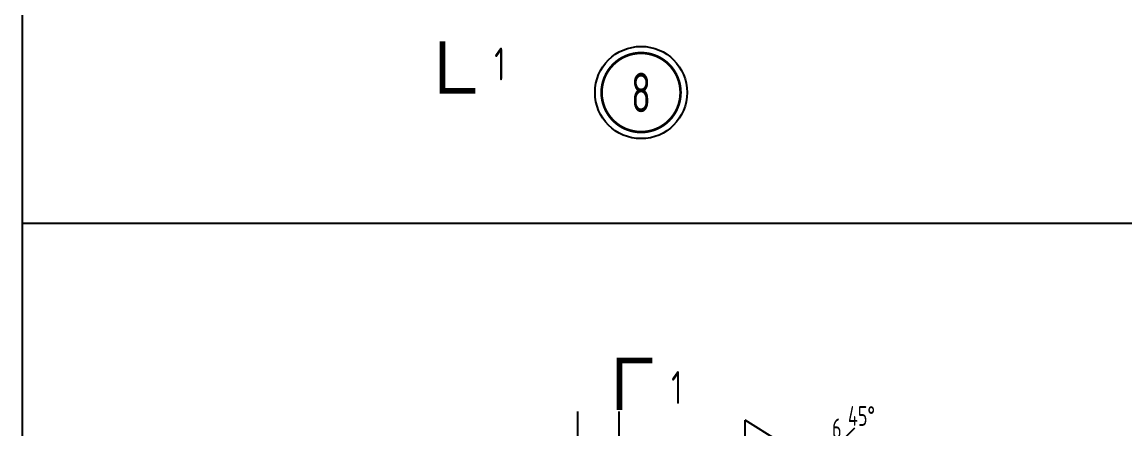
# Model space of a CAD drawing. Extents: x 180850 to 1400258, y 48356 to 327067.
# Drawn here: x 1337317 to 1350721, y 145721 to 150658 of the extents above; entities that cross this region are included whole.
import ezdxf
from ezdxf.enums import TextEntityAlignment as Align

# ---------------------------------------------------------------- set-up
doc = ezdxf.new("R2010")
doc.units = 0
doc.header["$LTSCALE"] = 1000
doc.linetypes.add('0$0$CENTERX2', pattern=[4, 2.5, -0.5, 0.5, -0.5])
for name, color, linetype in [('AXIS', 3, 'Continuous'), ('DOTE', 1, 'Continuous'), ('PUB_DIM', 3, 'Continuous'), ('PUB_TEXT', 7, 'Continuous'), ('THIN', 7, 'Continuous'), ('WELD', 7, 'Continuous')]:
    doc.layers.add(name, color=color, linetype=linetype)
doc.styles.get("Standard").update_dxf_attribs({"font": 'gbenor.shx', "bigfont": 'gbcbig.shx'})
doc.styles.add('TSSD_Label', font='tssdeng.shx', dxfattribs={"width": 0.7, "bigfont": 'hztxt.shx'})
doc.styles.add('TSSD_Num', font='Tssdeng.shx', dxfattribs={"width": 0.7, "bigfont": 'hztxt.shx'})
doc.styles.add('标准字体', font='tssdeng.shx', dxfattribs={"width": 0.7, "bigfont": 'tssdchn.shx'})

# ---------------------------------------------------------------- blocks, each defined once
blk = doc.blocks.new('ts_idx2')
at = {"color": 0, "linetype": 'ByBlock', "lineweight": -2, "const_width": 0.0333}
blk.add_lwpolyline([(-0.5, 0, 1), (0.5, 0, 1)], format="xyb", close=True, dxfattribs=at)
at = {"color": 0, "linetype": 'ByBlock', "lineweight": -2}
blk.add_circle((0, 0), 0.583, dxfattribs=at)
at = {"color": 0, "linetype": 'ByBlock', "lineweight": -2, "style": 'TSSD_Num', "width": 0.7}
blk.add_attdef('A', text='', height=0.5, dxfattribs=at).set_placement((0, 0), align=Align.MIDDLE_CENTER)
blk = doc.blocks.new('_WELD001')
at = {"linetype": 'ByBlock'}
h = blk.add_hatch(color=0, dxfattribs=at)
h.paths.add_polyline_path([(0.8, 0.5), (0, 1), (0, 0.5)], flags=16)
edge = h.paths.add_edge_path()
edge.add_line((0.8, 0.5), (0, 1))
edge.add_line((0, 0.5), (0.8, 0.5))
edge.add_line((0, 0), (0, 1))
at = {"color": 0, "linetype": 'ByBlock'}
for p, q in [((0, 0), (0, 1)), ((0.8, 0.5), (0, 1)), ((0, 0.5), (0.8, 0.5))]:
    blk.add_line(p, q, dxfattribs=at)
blk = doc.blocks.new('_WELD008')
at = {"color": 0, "linetype": 'ByBlock'}
for p, q in [((0, 0.3), (1.061, 1.361)), ((0, 0), (0, 1))]:
    blk.add_line(p, q, dxfattribs=at)
for tag, p in [('C', (1.286, 1.416)), ('B', (0.288, 0.856)), ('A', (-0.303, -0.009))]:
    blk.add_attdef(tag, text='', height=0.8, dxfattribs=at).set_placement(p, align=Align.CENTER)

msp = doc.modelspace()

# ---------------------------------------------------------------- linework, layer by layer
at = {"layer": 'AXIS'}
for p, q in [((1337316.94, 198062.25), (1337316.94, 137183.53)), ((1337316.94, 148218.41), (1391773.29, 148218.41))]:
    msp.add_line(p, q, dxfattribs=at)
at = {"layer": 'DOTE', "color": 8, "linetype": '0$0$CENTERX2'}
for p, q in [((1344072.95, 140421.05), (1344072.95, 145931.81)), ((1344572.95, 140421.05), (1344572.95, 145931.81))]:
    msp.add_line(p, q, dxfattribs=at)
at = {"layer": 'PUB_DIM', "const_width": 70}
for points in [[(1342426.18, 150422.89), (1342426.18, 149822.89), (1342826.18, 149822.89)], [(1344576.86, 145949.57), (1344576.86, 146549.57), (1344976.86, 146549.57)]]:
    msp.add_lwpolyline(points, dxfattribs=at)

# ---------------------------------------------------------------- block references
at = {"layer": 'THIN'}
ref = msp.add_blockref('ts_idx2', (1344840.25, 149803.18), dxfattribs=dict(at, xscale=960, yscale=960, zscale=960))
ref.add_attrib('1', '8', dxfattribs={"height": 480, "style": 'TSSD_Num', "width": 0.7}).set_placement((1344840.25, 149803.18), align=Align.MIDDLE_CENTER)
at = {"layer": 'WELD'}
ref = msp.add_blockref('_WELD008', (1347118.92, 145327.43), dxfattribs=dict(at, xscale=300.0000001500005, yscale=300.0000001500005, zscale=300.0000001500005))
ref.add_attrib('6', '6', dxfattribs={"height": 240, "style": 'TSSD_Label', "width": 0.7}).set_placement((1347218.92, 145727.43), align=Align.MIDDLE_CENTER)
ref.add_attrib('2', '2', dxfattribs={"height": 240, "style": 'TSSD_Label', "width": 0.7}).set_placement((1347018.92, 145477.43), align=Align.MIDDLE_CENTER)
ref.add_attrib('45%%d', '45%%d', dxfattribs={"height": 240, "style": 'TSSD_Label', "width": 0.7}).set_placement((1347518.92, 145877.43), align=Align.MIDDLE_CENTER)
at = {"layer": 'WELD', "xscale": 500.0000002500008, "yscale": 500.0000002500008, "zscale": 500.0000002500008}
msp.add_blockref('_WELD001', (1346104.36, 145327.43), dxfattribs=at)

# ---------------------------------------------------------------- texts
at = {"layer": 'PUB_TEXT', "style": '标准字体', "width": 0.7}
for p in [(1343123.52, 150149.71), (1345274.2, 146222.76)]:
    msp.add_text('1', height=400, dxfattribs=at).set_placement(p, align=Align.MIDDLE_CENTER)

doc.saveas('drawing.dxf')
